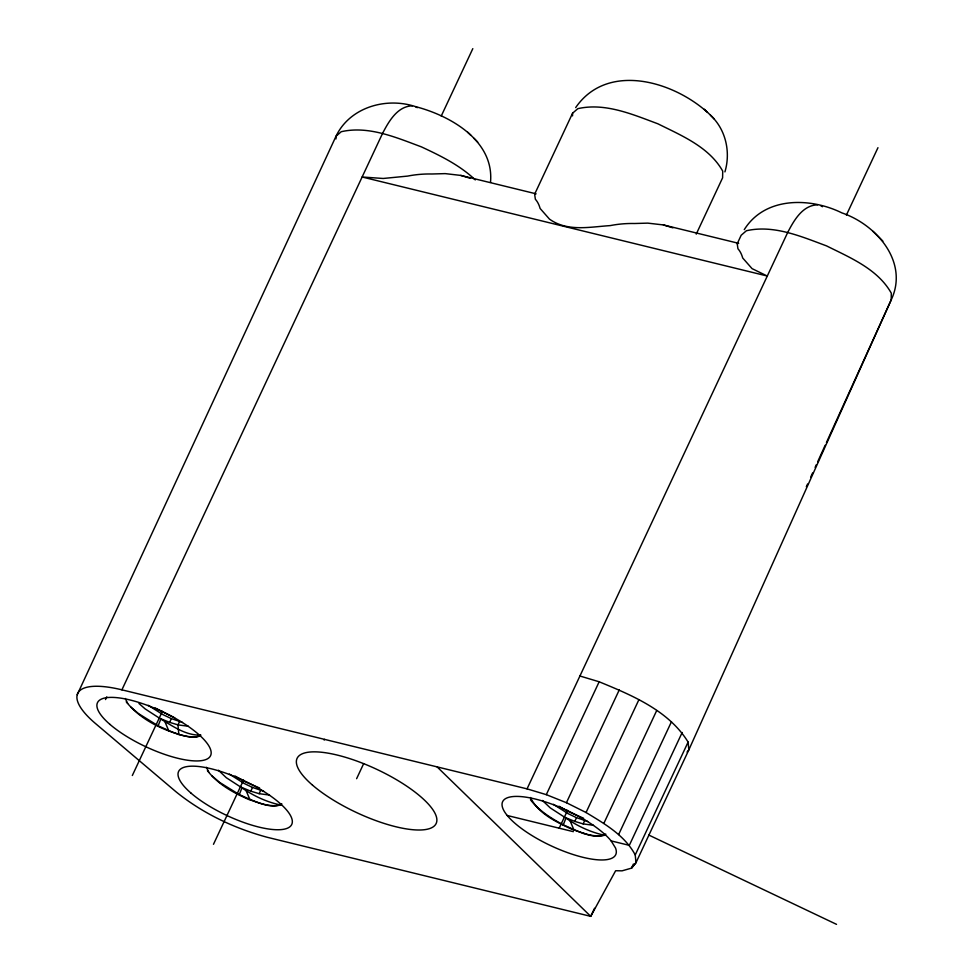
<?xml version="1.0" encoding="UTF-8"?>
<svg xmlns="http://www.w3.org/2000/svg" width="973" height="973" viewBox="0 0 973 973"><rect width="100%" height="100%" fill="white"/><g stroke="black" fill="none" stroke-linecap="round" stroke-linejoin="round"><path stroke-width="1.46" d="M335.977 138.92L336.013 136.232C349.854 107.164 386.196 96.886 415.459 106.604C450.28 115.641 494.442 140.635 490.501 182.413M572.538 115.884L572.586 113.196L577.804 108.672C605.145 102.445 632.681 114.449 657.918 123.814C681.587 135.6 709.183 146.996 722.72 171.126L722.598 177.84L696.23 234.14M724.921 171.893C730.857 152.129 725.846 129.373 710.448 115.228M160.813 719.059C172.902 726.296 186.086 735.637 200.669 735.101L199.635 736.233C185.162 739.139 171.029 731.416 158.137 725.809L160.813 719.059L145.135 708.891L138.981 703.503M207.395 770.604C217.928 784.335 233.556 792.898 249.161 799.636C259.219 802.567 271.722 809.281 281.817 803.905L280.796 805.036C266.31 807.943 252.189 800.207 239.285 794.6L241.973 787.862L226.283 777.695L218.439 770.251M530.419 797.519C538.446 813.781 556.41 822.003 572.088 829.361C582.389 832.584 595.342 839.59 605.814 834.141L604.792 835.272C590.319 838.179 576.186 830.443 563.282 824.836L565.97 818.086L550.28 807.918L542.435 800.487M806.325 486.768L807.578 483.995M810.728 477.074L812.613 472.927M815.119 467.393L816.383 464.62M817.636 461.847L825.177 445.245M826.442 442.472L891.195 299.915C909.037 262.26 876.588 224.629 841.888 212.892C810.314 197.312 764.985 196.424 744.272 229.64M77.244 694.661L336.013 136.232L341.243 131.708C368.585 125.481 396.12 137.485 421.358 146.85C440.441 155.741 459.913 165.24 475.286 179.92M105.498 699.563L106.775 696.826M572.586 113.196L534.639 194.199L536.087 193.822L460.813 175.42L445.196 173.62L431.963 173.997A113.573 107.918 29.6 0 0 407.663 176.089L383.204 178.473L362.138 177.001L767.283 276.028L752.056 268.633L742.691 257.979A113.573 41.839 -57.5 0 0 737.948 248.784L737.218 243.712L741.171 235.259L746.4 230.747C773.742 224.52 801.265 236.524 826.503 245.877C850.171 257.675 877.768 269.059 891.304 293.189L891.195 299.915L688.848 749.855L635.977 862.71L631.501 868.135L622.075 870.835L615.629 870.738L590.733 916.359L267.32 837.303C234.201 828.364 202.469 813.282 175.772 791.596L94.624 722.793A84.286 26.186 25.1 0 1 121.905 689.833L382.462 133.593C388.604 121.734 397.312 106.13 412.43 105.826M132.328 775.505L162.406 711.299M441.256 116.018L472.817 48.65M160.083 718.463L169.63 722.367L171.37 718.633L182.486 722.416M179.47 721.674L177.974 724.873L178.801 734.311C159.049 728.473 139.334 718.208 126.247 701.813M213.476 844.309L243.554 780.103M241.243 787.266L250.779 791.171L252.53 787.437L263.634 791.219M250.779 791.171L259.122 793.676L260.63 790.477M324.143 740.064L324.483 739.358M356.617 778.692L363.671 763.623M121.905 689.833L527.05 788.872L787.619 232.632C793.749 220.774 802.457 205.157 817.575 204.853M527.05 788.872L546.303 794.649L599.161 681.781C632.012 695.294 668.779 710.57 688.106 742.083L688.848 749.855L687.06 752.02M546.303 794.649L566.42 802.713L619.29 689.845M559.183 828.205L567.563 810.327M846.413 215.045L877.962 147.689M565.24 817.502L574.775 821.394L576.527 817.673L587.643 821.443M633.435 864.012L631.501 868.135L635.977 862.71L635.235 854.939C624.751 835.272 604.464 823.717 586.05 812.516L638.92 699.648M574.775 821.394L583.131 823.9L584.627 820.701M603.844 823.377L656.714 710.521M618.609 834.579L671.467 721.723M594.527 908.271L590.733 916.359L437.096 766.882M682.182 732.487L629.312 845.342L611.141 840.903A62.454 19.399 25.1 0 0 515.654 796.413A62.454 19.399 25.1 0 0 544.029 842.35A62.454 19.399 25.1 0 0 615.52 848.006L611.129 840.891M635.235 854.939L688.106 742.083M575.688 107.577C608.94 59.244 680.942 83.252 714.279 119.022M177.937 734.335C184.992 735.6 194.126 739.662 200.669 735.101M737.218 243.712L738.653 243.335L663.391 224.933L647.775 223.133L634.542 223.51A113.573 107.918 29.6 0 0 610.229 225.602C589.845 226.891 567.49 232.012 549.477 219.12L540.112 208.465A113.573 41.839 -57.5 0 0 535.369 199.27L534.639 194.199M583.082 833.375L583.946 833.338M188.348 726.259L177.974 724.873L169.63 722.367M269.497 795.063L259.122 793.676M593.494 825.286L583.131 823.9M604.792 835.272C591.316 832.56 577.597 826.223 565.97 818.086M280.796 805.036C267.32 802.324 253.588 795.987 241.973 787.862M507.225 815.496L573.352 831.66M663.391 224.933L672.89 227.828M460.813 175.42L470.312 178.314M579.92 676.004L599.161 681.781M583.63 818.269L569.278 812.041L558.976 806.24M259.633 788.045L245.281 781.805L234.98 776.004M174.69 717.879L155.108 707.93M648.882 835.089L836.525 924.35M576.527 817.673L568.05 813.635L553.357 804.318M171.37 718.633L162.892 714.608L148.2 705.291M252.53 787.437L244.041 783.399L229.36 774.082M566.42 802.713L586.05 812.516M563.282 824.836C551.144 818.305 539.066 810.789 530.48 799.794M158.137 725.809L138.519 713.623L130.832 707.079M239.285 794.6L219.667 782.426L211.98 775.87M820.616 205.631L822.465 206.714M415.459 106.604L417.308 107.675M882.864 241.097L872.951 231.306M704.355 109.231L707.48 112.333M473.887 138.263L477.707 142.058M467.794 132.267L470.92 135.369M199.635 736.233L199.173 735.515L199.429 736.233M208.806 772.209L206.422 767.283M127.658 703.406L125.274 698.48M569.971 820.519L573.851 829.701M245.974 790.283L249.854 799.478M164.826 721.48L168.706 730.674M604.33 834.554L604.586 835.272M280.321 804.318L280.589 805.036M110.01 724.435A62.454 19.399 25.1 0 0 207.602 758.745A62.454 19.399 25.1 0 0 144.478 704.306A62.454 19.399 25.1 0 0 110.01 724.435M191.158 793.238A62.454 19.399 25.1 0 0 288.75 827.549A62.454 19.399 25.1 0 0 225.627 773.097A62.454 19.399 25.1 0 0 191.158 793.238M312.479 785.114A76.794 23.863 25.1 0 0 432.486 827.305A76.794 23.863 25.1 0 0 354.865 760.351A76.794 23.863 25.1 0 0 312.479 785.114"/></g></svg>
